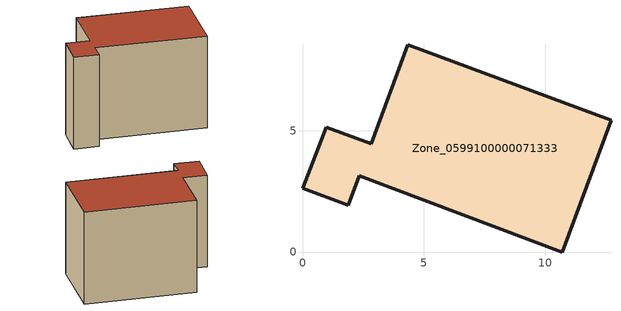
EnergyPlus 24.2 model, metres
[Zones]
Zone_0599100000071333
 floor ground (C_G): 0.98,5.14 2.83,4.46 4.34,8.53 12.7,5.42 10.69,0 2.34,3.14 1.89,1.92 0,2.63 z0
 wall outside (C_F): 2.83,4.46 0.98,5.14 0,2.63 1.89,1.92 2.34,3.14 10.69,0 12.7,5.42 4.34,8.53 2.83,4.46 z0:7.75
 roof outside (C_R): 10.69,0 12.7,5.42 4.34,8.53 2.83,4.46 0.98,5.14 0,2.63 1.89,1.92 2.34,3.14 z7.75
[BUILDING]
Pand.0599100000071333: North Axis=0; Terrain=City; Loads Convergence Tolerance Value=0.04; Temperature Convergence Tolerance Value=0.4; Solar Distribution=FullExterior; Maximum Number of Warmup Days=25; Minimum Number of Warmup Days=1
[Site:Location]
Rotterdam.The.Hague.AP_ZH_NLD Design_Conditions: Latitude=51.96; Longitude=4.45; Time Zone=1; Elevation=-4.5
[SITE:GROUNDTEMPERATURE:BUILDINGSURFACE]
18, 18, 18, 18, 18, 18, 18, 18, 18, 18, 18, 18
[MATERIAL] Thermal Absorptance=0.9; Solar Absorptance=0.7; Visible Absorptance=0.7
Name | Roughness | Thickness | Conductivity | Density | Specific Heat
G.TC.1975-1991 | MediumSmooth | 0.15 | 0.288461 | 540 | 1210
F.TC.1975-1991 | Rough | 0.3 | 0.230769 | 1920 | 840
R.TC.1975-1991 | MediumRough | 0.2 | 0.153846 | 1500 | 1000
[CONSTRUCTION]
C_G: G.TC.1975-1991
C_F: F.TC.1975-1991
C_R: R.TC.1975-1991
[ZONE]
Zone_0599100000071333: Type=1; Multiplier=1; Ceiling Height=Autocalculate; Volume=Autocalculate; Floor Area=autocalculate; Part of Total Floor Area=Yes
[ZONEINFILTRATION:DESIGNFLOWRATE]
Infil_Zone_0599100000071333: Zone or ZoneList or Space or SpaceList=Zone_0599100000071333; Schedule=AlwaysOn; Design Flow Rate Calculation Method=Flow/Area; Flow Rate per Floor Area=0.003; Constant Term Coefficient=1; Temperature Term Coefficient=0; Velocity Term Coefficient=0; Velocity Squared Term Coefficient=0
[HVACTEMPLATE:ZONE:IDEALLOADSAIRSYSTEM]
Zone_0599100000071333: Maximum Heating Supply Air Temperature=50; Minimum Cooling Supply Air Temperature=13; Maximum Heating Supply Air Humidity Ratio=0.0156; Minimum Cooling Supply Air Humidity Ratio=0.0077; Heating Limit=NoLimit; Cooling Limit=NoLimit; Dehumidification Control Type=ConstantSensibleHeatRatio; Cooling Sensible Heat Ratio=0.7; Dehumidification Setpoint=60; Humidification Control Type=None; Humidification Setpoint=30; Outdoor Air Method=None; Outdoor Air Flow Rate per Person=0.00944; Outdoor Air Flow Rate per Zone Floor Area=0; Outdoor Air Flow Rate per Zone=0; Demand Controlled Ventilation Type=None; Outdoor Air Economizer Type=NoEconomizer; Heat Recovery Type=None; Sensible Heat Recovery Effectiveness=0.7; Latent Heat Recovery Effectiveness=0.65
[ZONECONTROL:THERMOSTAT]
ThermostatControl_Zone_0599100000071333: Zone or ZoneList=Zone_0599100000071333; Control Type Schedule=DualSetpointControlType; Control 1=Thermostat_Zone_0599100000071333; Temperature Difference Between Cutout And Setpoint=0
[THERMOSTATSETPOINT:DUALSETPOINT]
Thermostat_Zone_0599100000071333: Heating Setpoint Temperature Schedule=HeatingSetpoint_Zone_0599100000071333; Cooling Setpoint Temperature Schedule=CoolingSetpoint_Zone_0599100000071333
[SCHEDULE:COMPACT]
HeatingSetpoint_Zone_0599100000071333: Through: 12/31, For: AllDays, Until: 24:00, 21
CoolingSetpoint_Zone_0599100000071333: Through: 12/31, For: AllDays, Until: 24:00, 24
DualSetpointControlType: Through: 12/31, For: AllDays, Until: 24:00, 4
AlwaysOn: Through: 12/31, For: AllDays, Until: 24:00, 1
